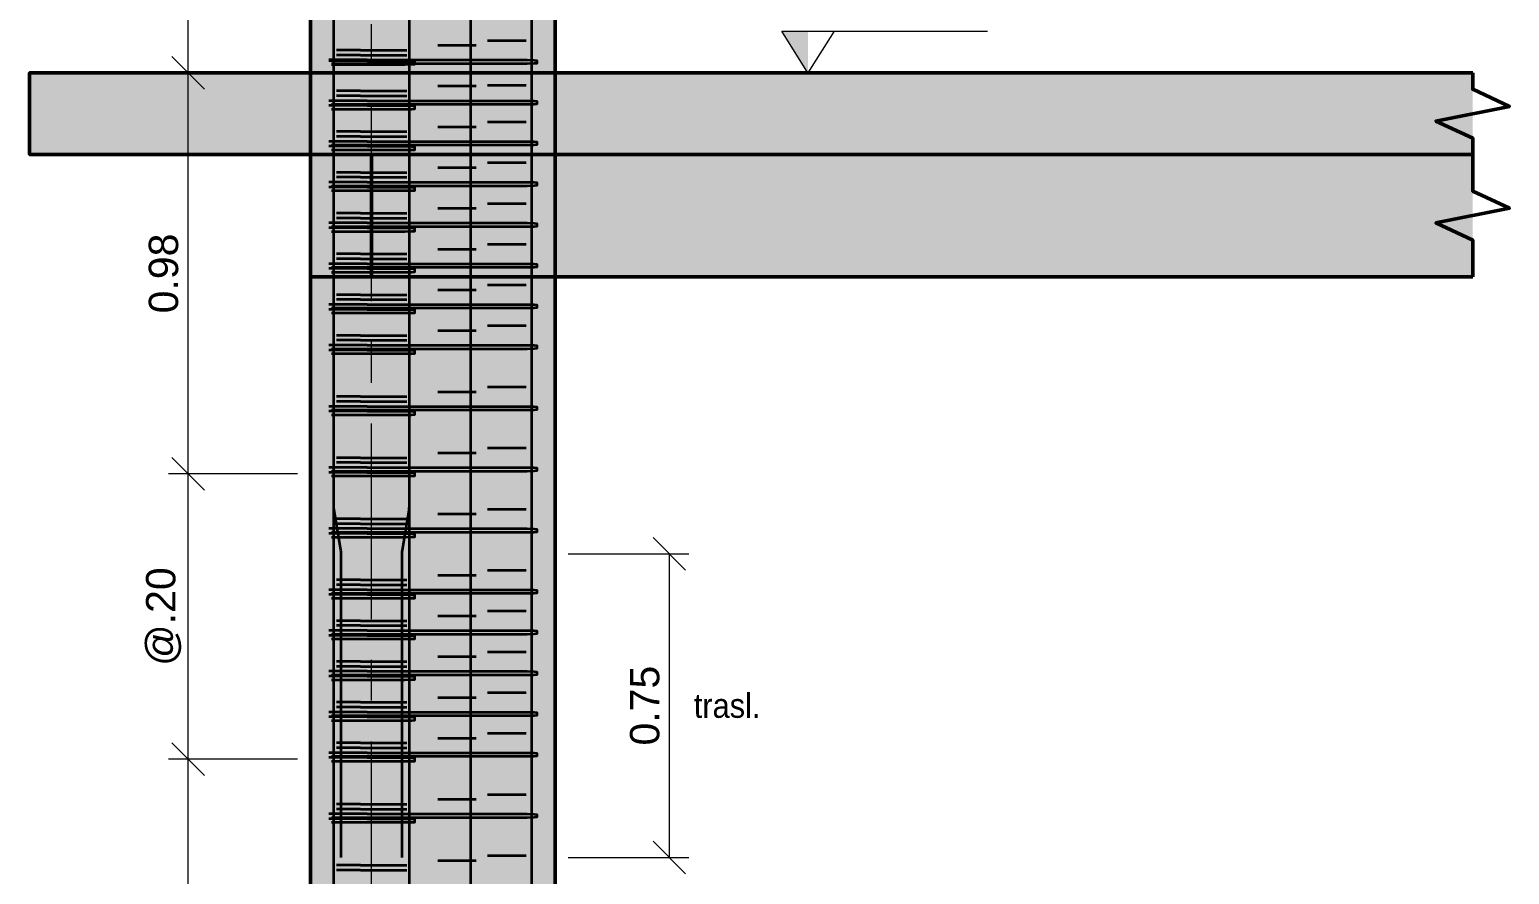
# Model space of a CAD drawing. Header units: metres. Extents: x 200 to 604, y -2 to 12.
# Drawn here: x 319.161 to 322.79, y 6.434 to 8.506 of the extents above; entities that cross this region are included whole.
import ezdxf
from ezdxf.enums import TextEntityAlignment as Align

# ---------------------------------------------------------------- set-up
doc = ezdxf.new("R2010")
doc.units = ezdxf.units.M
doc.linetypes.add('EJE40', pattern=[0.7, 0.48, -0.08, 0.06, -0.08])
for name, color, linetype, lineweight in [('E-ACERO', 1, 'Continuous', 35), ('E-ACERO-TXT', 7, 'Continuous', 18), ('E-CORTE', 7, 'Continuous', 50), ('E-CORTE-ACH', 254, 'Continuous', 0), ('E-COTA', 7, 'Continuous', 13), ('E-EJES', 1, 'Continuous', 18), ('E-NIVEL', 7, 'Continuous', 18)]:
    doc.layers.add(name, color=color, linetype=linetype, lineweight=lineweight)
doc.styles.add('ARIAL', font='arial.ttf')
doc.dimstyles.new('COTA40', dxfattribs={"dimtxt": 0.072, "dimasz": 0.048, "dimexe": 0.048, "dimexo": 0.032, "dimgap": 0.024, "dimtad": 1, "dimzin": 0, "dimdsep": 46, "dimtxsty": 'ARIAL', "dimtsz": 0.04, "dimcen": 2.5, "dimclrd": 7, "dimclre": 7, "dimclrt": 7, "dimazin": 3, "dimtfac": 1, "dimtmove": 2, "dimatfit": 3, "dimlwd": 13, "dimlwe": 13})

msp = doc.modelspace()

# ---------------------------------------------------------------- hatches: boundary and pattern name
at = {"layer": 'E-CORTE-ACH'}
for points in [[(320.45, 8.4), (320.3, 8.4), (320, 8.4), (319.85, 8.4), (319.85, 10.35), (319.85, 11), (320, 11), (320.3, 11), (320.45, 11), (320.45, 9.7)], [(319.2863, 8.2), (319.1613, 8.2), (319.1613, 8.3968), (319.1613, 8.4), (319.2863, 8.4), (322.7, 8.4), (322.7, 8.2)], [(320.45, 5.8), (320.3, 5.8), (320, 5.8), (319.85, 5.8), (319.85, 7.75), (319.85, 8.4), (320, 8.4), (320.3, 8.4), (320.45, 8.4), (320.45, 7.1)], [(319.85, 8.2), (320, 8.2), (320, 7.9), (319.85, 7.9)], [(320, 7.9), (320, 8.05), (320, 8.2), (321.45, 8.2), (322.7, 8.2), (322.7, 7.9), (321.45, 7.9)]]:
    msp.add_hatch(color=256, dxfattribs=at).paths.add_polyline_path(points)
at = {"layer": 'E-NIVEL'}
msp.add_hatch(color=7, dxfattribs=at).paths.add_polyline_path([(321.07, 8.4), (321.006, 8.5024), (321.07, 8.5024)])

# ---------------------------------------------------------------- linework, layer by layer
at = {"layer": 'E-ACERO'}
for points in [[(319.9075, 6.475), (319.9075, 7.2204), (319.9075, 7.225), (319.9075, 7.2295), (319.9075, 7.3277), (319.9075, 7.3323), (319.9075, 7.3368), (319.9075, 9.825)], [(319.9253, 6.475), (319.9253, 7.2204), (319.9251, 7.225), (319.9246, 7.2295), (319.9082, 7.3277), (319.9077, 7.3323), (319.9075, 7.3368), (319.9075, 9.825)], [(319.9253, 6.475), (319.9253, 7.2204), (319.9251, 7.225), (319.9246, 7.2295), (319.9082, 7.3277), (319.9077, 7.3323), (319.9075, 7.3368), (319.9075, 9.825)], [(319.9253, 6.475), (319.9253, 7.2204), (319.9251, 7.225), (319.9246, 7.2295), (319.9082, 7.3277), (319.9077, 7.3323), (319.9075, 7.3368), (319.9075, 9.825)], [(319.9253, 6.475), (319.9253, 7.2204), (319.9251, 7.225), (319.9246, 7.2295), (319.9082, 7.3277), (319.9077, 7.3323), (319.9075, 7.3368), (319.9075, 9.825)], [(320.0747, 6.475), (320.0747, 7.2204), (320.0749, 7.225), (320.0754, 7.2295), (320.0918, 7.3277), (320.0923, 7.3323), (320.0925, 7.3368), (320.0925, 9.825)], [(320.0747, 6.475), (320.0747, 7.2204), (320.0749, 7.225), (320.0754, 7.2295), (320.0918, 7.3277), (320.0923, 7.3323), (320.0925, 7.3368), (320.0925, 9.825)], [(320.0747, 6.475), (320.0747, 7.2204), (320.0749, 7.225), (320.0754, 7.2295), (320.0918, 7.3277), (320.0923, 7.3323), (320.0925, 7.3368), (320.0925, 9.825)], [(320.0925, 6.475), (320.0925, 7.2204), (320.0925, 7.225), (320.0925, 7.2295), (320.0925, 7.3277), (320.0925, 7.3323), (320.0925, 7.3368), (320.0925, 9.825)], [(320.0925, 6.475), (320.0925, 7.2204), (320.0925, 7.225), (320.0925, 7.2295), (320.0925, 7.3277), (320.0925, 7.3323), (320.0925, 7.3368), (320.0925, 9.825)], [(320.243, 6.475), (320.243, 7.2204), (320.243, 7.225), (320.243, 7.2295), (320.243, 7.3277), (320.243, 7.3323), (320.243, 7.3368), (320.243, 9.825)], [(320.243, 6.475), (320.243, 7.2204), (320.243, 7.225), (320.243, 7.2295), (320.243, 7.3277), (320.243, 7.3323), (320.243, 7.3368), (320.243, 9.825)], [(320.3925, 6.475), (320.3925, 7.2204), (320.3925, 7.225), (320.3925, 7.2295), (320.3925, 7.3277), (320.3925, 7.3323), (320.3925, 7.3368), (320.3925, 9.825)], [(320.3925, 6.475), (320.3925, 7.2204), (320.3925, 7.225), (320.3925, 7.2295), (320.3925, 7.3277), (320.3925, 7.3323), (320.3925, 7.3368), (320.3925, 9.825)], [(319.9192, 8.456), (319.914, 8.456)], [(319.936, 8.456), (319.9192, 8.456)], [(319.9731, 8.456), (319.936, 8.456)], [(319.9731, 8.456), (320.0269, 8.456)], [(320.0269, 8.456), (320.064, 8.456)], [(320.064, 8.456), (320.0808, 8.456)], [(320.0808, 8.456), (320.086, 8.456)], [(320.1622, 8.468), (320.216, 8.468)], [(320.216, 8.468), (320.242, 8.468)], [(320.242, 8.468), (320.2567, 8.468)], [(320.2843, 8.48), (320.3382, 8.48)], [(320.3382, 8.48), (320.3641, 8.48)], [(320.3641, 8.48), (320.3788, 8.48)], [(319.9017, 8.432), (319.8948, 8.432)], [(319.9017, 8.4298), (319.8948, 8.4298)], [(319.9065, 8.4225), (319.9013, 8.4225)], [(319.9065, 8.4202), (319.9013, 8.4202)], [(319.9095, 8.432), (319.9017, 8.432)], [(319.9095, 8.4298), (319.9017, 8.4298)], [(319.9233, 8.4225), (319.9065, 8.4225)], [(319.9233, 8.4202), (319.9065, 8.4202)], [(319.9186, 8.432), (319.9095, 8.432)], [(319.9186, 8.4298), (319.9095, 8.4298)], [(319.9192, 8.444), (319.914, 8.444)], [(319.9354, 8.432), (319.9186, 8.432)], [(319.9354, 8.4298), (319.9186, 8.4298)], [(319.936, 8.444), (319.9192, 8.444)], [(319.9604, 8.4225), (319.9233, 8.4225)], [(319.9604, 8.4202), (319.9233, 8.4202)], [(319.9893, 8.432), (319.9354, 8.432)], [(319.9893, 8.4298), (319.9354, 8.4298)], [(319.9731, 8.444), (319.936, 8.444)], [(319.9893, 8.432), (320.3814, 8.432), (320.3983, 8.4317), (320.4052, 8.4309), (320.4052, 8.4236), (320.3983, 8.4228), (320.3814, 8.4225), (319.9604, 8.4225)], [(319.9893, 8.4298), (320.0814, 8.4298), (320.0983, 8.4296), (320.1052, 8.4293), (320.1052, 8.4207), (320.0983, 8.4204), (320.0814, 8.4202), (319.9604, 8.4202)], [(319.9731, 8.444), (320.0269, 8.444)], [(320.0269, 8.444), (320.064, 8.444)], [(320.064, 8.444), (320.0808, 8.444)], [(320.0808, 8.444), (320.086, 8.444)], [(319.9192, 8.356), (319.914, 8.356)], [(319.936, 8.356), (319.9192, 8.356)], [(319.9731, 8.356), (319.936, 8.356)], [(319.9731, 8.356), (320.0269, 8.356)], [(320.0269, 8.356), (320.064, 8.356)], [(320.064, 8.356), (320.0808, 8.356)], [(320.0808, 8.356), (320.086, 8.356)], [(320.1622, 8.368), (320.216, 8.368)], [(320.216, 8.368), (320.242, 8.368)], [(320.242, 8.368), (320.2567, 8.368)], [(320.2843, 8.3702), (320.3382, 8.3702)], [(320.3382, 8.3702), (320.3641, 8.3702)], [(320.3641, 8.3702), (320.3788, 8.3702)], [(319.9017, 8.332), (319.8948, 8.332)], [(319.9017, 8.32), (319.8948, 8.32)], [(319.9065, 8.3225), (319.9013, 8.3225)], [(319.9065, 8.3105), (319.9013, 8.3105)], [(319.9095, 8.332), (319.9017, 8.332)], [(319.9095, 8.32), (319.9017, 8.32)], [(319.9233, 8.3225), (319.9065, 8.3225)], [(319.9233, 8.3105), (319.9065, 8.3105)], [(319.9186, 8.332), (319.9095, 8.332)], [(319.9186, 8.32), (319.9095, 8.32)], [(319.9192, 8.344), (319.914, 8.344)], [(319.9354, 8.332), (319.9186, 8.332)], [(319.9354, 8.32), (319.9186, 8.32)], [(319.936, 8.344), (319.9192, 8.344)], [(319.9604, 8.3225), (319.9233, 8.3225)], [(319.9604, 8.3105), (319.9233, 8.3105)], [(319.9893, 8.332), (319.9354, 8.332)], [(319.9893, 8.32), (319.9354, 8.32)], [(319.9731, 8.344), (319.936, 8.344)], [(319.9893, 8.332), (320.3814, 8.332), (320.3983, 8.3317), (320.4052, 8.3309), (320.4052, 8.3236), (320.3983, 8.3228), (320.3814, 8.3225), (319.9604, 8.3225)], [(319.9893, 8.32), (320.0814, 8.32), (320.0983, 8.3199), (320.1052, 8.3196), (320.1052, 8.3109), (320.0983, 8.3106), (320.0814, 8.3105), (319.9604, 8.3105)], [(319.9731, 8.344), (320.0269, 8.344)], [(320.0269, 8.344), (320.064, 8.344)], [(320.064, 8.344), (320.0808, 8.344)], [(320.0808, 8.344), (320.086, 8.344)], [(320.2843, 8.28), (320.3382, 8.28)], [(320.3382, 8.28), (320.3641, 8.28)], [(320.3641, 8.28), (320.3788, 8.28)], [(319.9192, 8.256), (319.914, 8.256)], [(319.9192, 8.244), (319.914, 8.244)], [(319.936, 8.256), (319.9192, 8.256)], [(319.936, 8.244), (319.9192, 8.244)], [(319.9731, 8.256), (319.936, 8.256)], [(319.9731, 8.244), (319.936, 8.244)], [(319.9731, 8.256), (320.0269, 8.256)], [(319.9731, 8.244), (320.0269, 8.244)], [(320.0269, 8.256), (320.064, 8.256)], [(320.0269, 8.244), (320.064, 8.244)], [(320.064, 8.256), (320.0808, 8.256)], [(320.064, 8.244), (320.0808, 8.244)], [(320.0808, 8.256), (320.086, 8.256)], [(320.0808, 8.244), (320.086, 8.244)], [(320.1622, 8.268), (320.216, 8.268)], [(320.216, 8.268), (320.242, 8.268)], [(320.242, 8.268), (320.2567, 8.268)], [(319.9017, 8.232), (319.8948, 8.232)], [(319.9017, 8.22), (319.8948, 8.22)], [(319.9065, 8.2225), (319.9013, 8.2225)], [(319.9065, 8.2105), (319.9013, 8.2105)], [(319.9095, 8.232), (319.9017, 8.232)], [(319.9095, 8.22), (319.9017, 8.22)], [(319.9233, 8.2225), (319.9065, 8.2225)], [(319.9233, 8.2105), (319.9065, 8.2105)], [(319.9186, 8.232), (319.9095, 8.232)], [(319.9186, 8.22), (319.9095, 8.22)], [(319.9354, 8.232), (319.9186, 8.232)], [(319.9354, 8.22), (319.9186, 8.22)], [(319.9604, 8.2225), (319.9233, 8.2225)], [(319.9604, 8.2105), (319.9233, 8.2105)], [(319.9893, 8.232), (319.9354, 8.232)], [(319.9893, 8.22), (319.9354, 8.22)], [(319.9893, 8.232), (320.3814, 8.232), (320.3983, 8.2317), (320.4052, 8.2309), (320.4052, 8.2236), (320.3983, 8.2228), (320.3814, 8.2225), (319.9604, 8.2225)], [(319.9893, 8.22), (320.0814, 8.22), (320.0983, 8.2199), (320.1052, 8.2196), (320.1052, 8.2109), (320.0983, 8.2106), (320.0814, 8.2105), (319.9604, 8.2105)], [(320.1622, 8.168), (320.216, 8.168)], [(320.216, 8.168), (320.242, 8.168)], [(320.242, 8.168), (320.2567, 8.168)], [(320.2843, 8.18), (320.3382, 8.18)], [(320.3382, 8.18), (320.3641, 8.18)], [(320.3641, 8.18), (320.3788, 8.18)], [(319.9017, 8.132), (319.8948, 8.132)], [(319.9095, 8.132), (319.9017, 8.132)], [(319.9186, 8.132), (319.9095, 8.132)], [(319.9192, 8.156), (319.914, 8.156)], [(319.9192, 8.144), (319.914, 8.144)], [(319.9354, 8.132), (319.9186, 8.132)], [(319.936, 8.156), (319.9192, 8.156)], [(319.936, 8.144), (319.9192, 8.144)], [(319.9893, 8.132), (319.9354, 8.132)], [(319.9731, 8.156), (319.936, 8.156)], [(319.9731, 8.144), (319.936, 8.144)], [(319.9893, 8.132), (320.3814, 8.132), (320.3983, 8.1317), (320.4052, 8.1309), (320.4052, 8.1236), (320.3983, 8.1228), (320.3814, 8.1225), (319.9604, 8.1225)], [(319.9731, 8.156), (320.0269, 8.156)], [(319.9731, 8.144), (320.0269, 8.144)], [(320.0269, 8.156), (320.064, 8.156)], [(320.0269, 8.144), (320.064, 8.144)], [(320.064, 8.156), (320.0808, 8.156)], [(320.064, 8.144), (320.0808, 8.144)], [(320.0808, 8.156), (320.086, 8.156)], [(320.0808, 8.144), (320.086, 8.144)], [(319.9017, 8.12), (319.8948, 8.12)], [(319.9065, 8.1225), (319.9013, 8.1225)], [(319.9065, 8.1105), (319.9013, 8.1105)], [(319.9095, 8.12), (319.9017, 8.12)], [(319.9233, 8.1225), (319.9065, 8.1225)], [(319.9233, 8.1105), (319.9065, 8.1105)], [(319.9186, 8.12), (319.9095, 8.12)], [(319.9354, 8.12), (319.9186, 8.12)], [(319.9604, 8.1225), (319.9233, 8.1225)], [(319.9604, 8.1105), (319.9233, 8.1105)], [(319.9893, 8.12), (319.9354, 8.12)], [(319.9893, 8.12), (320.0814, 8.12), (320.0983, 8.1199), (320.1052, 8.1196), (320.1052, 8.1109), (320.0983, 8.1106), (320.0814, 8.1105), (319.9604, 8.1105)], [(319.9192, 8.056), (319.914, 8.056)], [(319.936, 8.056), (319.9192, 8.056)], [(319.9731, 8.056), (319.936, 8.056)], [(319.9731, 8.056), (320.0269, 8.056)], [(320.0269, 8.056), (320.064, 8.056)], [(320.064, 8.056), (320.0808, 8.056)], [(320.0808, 8.056), (320.086, 8.056)], [(320.1622, 8.068), (320.216, 8.068)], [(320.216, 8.068), (320.242, 8.068)], [(320.242, 8.068), (320.2567, 8.068)], [(320.2843, 8.08), (320.3382, 8.08)], [(320.3382, 8.08), (320.3641, 8.08)], [(320.3641, 8.08), (320.3788, 8.08)], [(319.9017, 8.032), (319.8948, 8.032)], [(319.9017, 8.02), (319.8948, 8.02)], [(319.9065, 8.0225), (319.9013, 8.0225)], [(319.9095, 8.032), (319.9017, 8.032)], [(319.9095, 8.02), (319.9017, 8.02)], [(319.9233, 8.0225), (319.9065, 8.0225)], [(319.9186, 8.032), (319.9095, 8.032)], [(319.9186, 8.02), (319.9095, 8.02)], [(319.9192, 8.044), (319.914, 8.044)], [(319.9354, 8.032), (319.9186, 8.032)], [(319.9354, 8.02), (319.9186, 8.02)], [(319.936, 8.044), (319.9192, 8.044)], [(319.9604, 8.0225), (319.9233, 8.0225)], [(319.9893, 8.032), (319.9354, 8.032)], [(319.9893, 8.02), (319.9354, 8.02)], [(319.9731, 8.044), (319.936, 8.044)], [(319.9893, 8.032), (320.3814, 8.032), (320.3983, 8.0317), (320.4052, 8.0309), (320.4052, 8.0236), (320.3983, 8.0228), (320.3814, 8.0225), (319.9604, 8.0225)], [(319.9893, 8.02), (320.0814, 8.02), (320.0983, 8.0199), (320.1052, 8.0196), (320.1052, 8.0109), (320.0983, 8.0106), (320.0814, 8.0105), (319.9604, 8.0105)], [(319.9731, 8.044), (320.0269, 8.044)], [(320.0269, 8.044), (320.064, 8.044)], [(320.064, 8.044), (320.0808, 8.044)], [(320.0808, 8.044), (320.086, 8.044)], [(319.9065, 8.0105), (319.9013, 8.0105)], [(319.9233, 8.0105), (319.9065, 8.0105)], [(319.9604, 8.0105), (319.9233, 8.0105)], [(319.9192, 7.956), (319.914, 7.956)], [(319.936, 7.956), (319.9192, 7.956)], [(319.9731, 7.956), (319.936, 7.956)], [(319.9731, 7.956), (320.0269, 7.956)], [(320.0269, 7.956), (320.064, 7.956)], [(320.064, 7.956), (320.0808, 7.956)], [(320.0808, 7.956), (320.086, 7.956)], [(320.1622, 7.968), (320.216, 7.968)], [(320.216, 7.968), (320.242, 7.968)], [(320.242, 7.968), (320.2567, 7.968)], [(320.2843, 7.98), (320.3382, 7.98)], [(320.3382, 7.98), (320.3641, 7.98)], [(320.3641, 7.98), (320.3788, 7.98)], [(319.9017, 7.932), (319.8948, 7.932)], [(319.9017, 7.92), (319.8948, 7.92)], [(319.9065, 7.9225), (319.9013, 7.9225)], [(319.9065, 7.9105), (319.9013, 7.9105)], [(319.9095, 7.932), (319.9017, 7.932)], [(319.9095, 7.92), (319.9017, 7.92)], [(319.9233, 7.9225), (319.9065, 7.9225)], [(319.9233, 7.9105), (319.9065, 7.9105)], [(319.9186, 7.932), (319.9095, 7.932)], [(319.9186, 7.92), (319.9095, 7.92)], [(319.9192, 7.944), (319.914, 7.944)], [(319.9354, 7.932), (319.9186, 7.932)], [(319.9354, 7.92), (319.9186, 7.92)], [(319.936, 7.944), (319.9192, 7.944)], [(319.9604, 7.9225), (319.9233, 7.9225)], [(319.9604, 7.9105), (319.9233, 7.9105)], [(319.9893, 7.932), (319.9354, 7.932)], [(319.9893, 7.92), (319.9354, 7.92)], [(319.9731, 7.944), (319.936, 7.944)], [(319.9893, 7.932), (320.3814, 7.932), (320.3983, 7.9317), (320.4052, 7.9309), (320.4052, 7.9236), (320.3983, 7.9228), (320.3814, 7.9225), (319.9604, 7.9225)], [(319.9893, 7.92), (320.0814, 7.92), (320.0983, 7.9199), (320.1052, 7.9196), (320.1052, 7.9109), (320.0983, 7.9106), (320.0814, 7.9105), (319.9604, 7.9105)], [(319.9731, 7.944), (320.0269, 7.944)], [(320.0269, 7.944), (320.064, 7.944)], [(320.064, 7.944), (320.0808, 7.944)], [(320.0808, 7.944), (320.086, 7.944)], [(320.2843, 7.88), (320.3382, 7.88)], [(320.3382, 7.88), (320.3641, 7.88)], [(320.3641, 7.88), (320.3788, 7.88)], [(319.9192, 7.856), (319.914, 7.856)], [(319.9192, 7.844), (319.914, 7.844)], [(319.936, 7.856), (319.9192, 7.856)], [(319.936, 7.844), (319.9192, 7.844)], [(319.9731, 7.856), (319.936, 7.856)], [(319.9731, 7.844), (319.936, 7.844)], [(319.9731, 7.856), (320.0269, 7.856)], [(319.9731, 7.844), (320.0269, 7.844)], [(320.0269, 7.856), (320.064, 7.856)], [(320.0269, 7.844), (320.064, 7.844)], [(320.064, 7.856), (320.0808, 7.856)], [(320.064, 7.844), (320.0808, 7.844)], [(320.0808, 7.856), (320.086, 7.856)], [(320.0808, 7.844), (320.086, 7.844)], [(320.1622, 7.868), (320.216, 7.868)], [(320.216, 7.868), (320.242, 7.868)], [(320.242, 7.868), (320.2567, 7.868)], [(319.9017, 7.832), (319.8948, 7.832)], [(319.9017, 7.82), (319.8948, 7.82)], [(319.9065, 7.8225), (319.9013, 7.8225)], [(319.9065, 7.8105), (319.9013, 7.8105)], [(319.9095, 7.832), (319.9017, 7.832)], [(319.9095, 7.82), (319.9017, 7.82)], [(319.9233, 7.8225), (319.9065, 7.8225)], [(319.9233, 7.8105), (319.9065, 7.8105)], [(319.9186, 7.832), (319.9095, 7.832)], [(319.9186, 7.82), (319.9095, 7.82)], [(319.9354, 7.832), (319.9186, 7.832)], [(319.9354, 7.82), (319.9186, 7.82)], [(319.9604, 7.8225), (319.9233, 7.8225)], [(319.9604, 7.8105), (319.9233, 7.8105)], [(319.9893, 7.832), (319.9354, 7.832)], [(319.9893, 7.82), (319.9354, 7.82)], [(319.9893, 7.832), (320.3814, 7.832), (320.3983, 7.8317), (320.4052, 7.8309), (320.4052, 7.8236), (320.3983, 7.8228), (320.3814, 7.8225), (319.9604, 7.8225)], [(319.9893, 7.82), (320.0814, 7.82), (320.0983, 7.8199), (320.1052, 7.8196), (320.1052, 7.8109), (320.0983, 7.8106), (320.0814, 7.8105), (319.9604, 7.8105)], [(320.1622, 7.768), (320.216, 7.768)], [(320.216, 7.768), (320.242, 7.768)], [(320.242, 7.768), (320.2567, 7.768)], [(320.2843, 7.78), (320.3382, 7.78)], [(320.3382, 7.78), (320.3641, 7.78)], [(320.3641, 7.78), (320.3788, 7.78)], [(319.9017, 7.732), (319.8948, 7.732)], [(319.9095, 7.732), (319.9017, 7.732)], [(319.9186, 7.732), (319.9095, 7.732)], [(319.9192, 7.756), (319.914, 7.756)], [(319.9192, 7.744), (319.914, 7.744)], [(319.9354, 7.732), (319.9186, 7.732)], [(319.936, 7.756), (319.9192, 7.756)], [(319.936, 7.744), (319.9192, 7.744)], [(319.9893, 7.732), (319.9354, 7.732)], [(319.9731, 7.756), (319.936, 7.756)], [(319.9731, 7.744), (319.936, 7.744)], [(319.9893, 7.732), (320.3814, 7.732), (320.3983, 7.7317), (320.4052, 7.7309), (320.4052, 7.7236), (320.3983, 7.7228), (320.3814, 7.7225), (319.9604, 7.7225)], [(319.9731, 7.756), (320.0269, 7.756)], [(319.9731, 7.744), (320.0269, 7.744)], [(320.0269, 7.756), (320.064, 7.756)], [(320.0269, 7.744), (320.064, 7.744)], [(320.064, 7.756), (320.0808, 7.756)], [(320.064, 7.744), (320.0808, 7.744)], [(320.0808, 7.756), (320.086, 7.756)], [(320.0808, 7.744), (320.086, 7.744)], [(319.9017, 7.72), (319.8948, 7.72)], [(319.9065, 7.7225), (319.9013, 7.7225)], [(319.9065, 7.7105), (319.9013, 7.7105)], [(319.9095, 7.72), (319.9017, 7.72)], [(319.9233, 7.7225), (319.9065, 7.7225)], [(319.9233, 7.7105), (319.9065, 7.7105)], [(319.9186, 7.72), (319.9095, 7.72)], [(319.9354, 7.72), (319.9186, 7.72)], [(319.9604, 7.7225), (319.9233, 7.7225)], [(319.9604, 7.7105), (319.9233, 7.7105)], [(319.9893, 7.72), (319.9354, 7.72)], [(319.9893, 7.72), (320.0814, 7.72), (320.0983, 7.7199), (320.1052, 7.7196), (320.1052, 7.7109), (320.0983, 7.7106), (320.0814, 7.7105), (319.9604, 7.7105)], [(320.2843, 7.63), (320.3382, 7.63)], [(320.3382, 7.63), (320.3641, 7.63)], [(320.3641, 7.63), (320.3788, 7.63)], [(319.9192, 7.606), (319.914, 7.606)], [(319.9192, 7.594), (319.914, 7.594)], [(319.936, 7.606), (319.9192, 7.606)], [(319.936, 7.594), (319.9192, 7.594)], [(319.9731, 7.606), (319.936, 7.606)], [(319.9731, 7.594), (319.936, 7.594)], [(319.9731, 7.606), (320.0269, 7.606)], [(319.9731, 7.594), (320.0269, 7.594)], [(320.0269, 7.606), (320.064, 7.606)], [(320.0269, 7.594), (320.064, 7.594)], [(320.064, 7.606), (320.0808, 7.606)], [(320.064, 7.594), (320.0808, 7.594)], [(320.0808, 7.606), (320.086, 7.606)], [(320.0808, 7.594), (320.086, 7.594)], [(320.1622, 7.618), (320.216, 7.618)], [(320.216, 7.618), (320.242, 7.618)], [(320.242, 7.618), (320.2567, 7.618)], [(319.9017, 7.582), (319.8948, 7.582)], [(319.9017, 7.57), (319.8948, 7.57)], [(319.9065, 7.5725), (319.9013, 7.5725)], [(319.9065, 7.5605), (319.9013, 7.5605)], [(319.9095, 7.582), (319.9017, 7.582)], [(319.9095, 7.57), (319.9017, 7.57)], [(319.9233, 7.5725), (319.9065, 7.5725)], [(319.9233, 7.5605), (319.9065, 7.5605)], [(319.9186, 7.582), (319.9095, 7.582)], [(319.9186, 7.57), (319.9095, 7.57)], [(319.9354, 7.582), (319.9186, 7.582)], [(319.9354, 7.57), (319.9186, 7.57)], [(319.9604, 7.5725), (319.9233, 7.5725)], [(319.9604, 7.5605), (319.9233, 7.5605)], [(319.9893, 7.582), (319.9354, 7.582)], [(319.9893, 7.57), (319.9354, 7.57)], [(319.9893, 7.582), (320.3814, 7.582), (320.3983, 7.5817), (320.4052, 7.5809), (320.4052, 7.5736), (320.3983, 7.5728), (320.3814, 7.5725), (319.9604, 7.5725)], [(319.9893, 7.57), (320.0814, 7.57), (320.0983, 7.5699), (320.1052, 7.5696), (320.1052, 7.5609), (320.0983, 7.5606), (320.0814, 7.5605), (319.9604, 7.5605)], [(320.2843, 7.48), (320.3382, 7.48)], [(320.3382, 7.48), (320.3641, 7.48)], [(320.3641, 7.48), (320.3788, 7.48)], [(319.9192, 7.456), (319.914, 7.456)], [(319.9192, 7.444), (319.914, 7.444)], [(319.936, 7.456), (319.9192, 7.456)], [(319.936, 7.444), (319.9192, 7.444)], [(319.9731, 7.456), (319.936, 7.456)], [(319.9731, 7.444), (319.936, 7.444)], [(319.9731, 7.456), (320.0269, 7.456)], [(319.9731, 7.444), (320.0269, 7.444)], [(320.0269, 7.456), (320.064, 7.456)], [(320.0269, 7.444), (320.064, 7.444)], [(320.064, 7.456), (320.0808, 7.456)], [(320.064, 7.444), (320.0808, 7.444)], [(320.0808, 7.456), (320.086, 7.456)], [(320.0808, 7.444), (320.086, 7.444)], [(320.1622, 7.468), (320.216, 7.468)], [(320.216, 7.468), (320.242, 7.468)], [(320.242, 7.468), (320.2567, 7.468)], [(319.9017, 7.432), (319.8948, 7.432)], [(319.9017, 7.42), (319.8948, 7.42)], [(319.9065, 7.4225), (319.9013, 7.4225)], [(319.9065, 7.4105), (319.9013, 7.4105)], [(319.9095, 7.432), (319.9017, 7.432)], [(319.9095, 7.42), (319.9017, 7.42)], [(319.9233, 7.4225), (319.9065, 7.4225)], [(319.9233, 7.4105), (319.9065, 7.4105)], [(319.9186, 7.432), (319.9095, 7.432)], [(319.9186, 7.42), (319.9095, 7.42)], [(319.9354, 7.432), (319.9186, 7.432)], [(319.9354, 7.42), (319.9186, 7.42)], [(319.9604, 7.4225), (319.9233, 7.4225)], [(319.9604, 7.4105), (319.9233, 7.4105)], [(319.9893, 7.432), (319.9354, 7.432)], [(319.9893, 7.42), (319.9354, 7.42)], [(319.9893, 7.432), (320.3814, 7.432), (320.3983, 7.4317), (320.4052, 7.4309), (320.4052, 7.4236), (320.3983, 7.4228), (320.3814, 7.4225), (319.9604, 7.4225)], [(319.9893, 7.42), (320.0814, 7.42), (320.0983, 7.4199), (320.1052, 7.4196), (320.1052, 7.4109), (320.0983, 7.4106), (320.0814, 7.4105), (319.9604, 7.4105)], [(320.2843, 7.33), (320.3382, 7.33)], [(320.3382, 7.33), (320.3641, 7.33)], [(320.3641, 7.33), (320.3788, 7.33)], [(319.9192, 7.306), (319.914, 7.306)], [(319.9192, 7.294), (319.914, 7.294)], [(319.936, 7.306), (319.9192, 7.306)], [(319.936, 7.294), (319.9192, 7.294)], [(319.9731, 7.306), (319.936, 7.306)], [(319.9731, 7.294), (319.936, 7.294)], [(319.9731, 7.306), (320.0269, 7.306)], [(319.9731, 7.294), (320.0269, 7.294)], [(320.0269, 7.306), (320.064, 7.306)], [(320.0269, 7.294), (320.064, 7.294)], [(320.064, 7.306), (320.0808, 7.306)], [(320.064, 7.294), (320.0808, 7.294)], [(320.0808, 7.306), (320.086, 7.306)], [(320.0808, 7.294), (320.086, 7.294)], [(320.1622, 7.318), (320.216, 7.318)], [(320.216, 7.318), (320.242, 7.318)], [(320.242, 7.318), (320.2567, 7.318)], [(319.9017, 7.282), (319.8948, 7.282)], [(319.9017, 7.27), (319.8948, 7.27)], [(319.9065, 7.2725), (319.9013, 7.2725)], [(319.9065, 7.2605), (319.9013, 7.2605)], [(319.9095, 7.282), (319.9017, 7.282)], [(319.9095, 7.27), (319.9017, 7.27)], [(319.9233, 7.2725), (319.9065, 7.2725)], [(319.9233, 7.2605), (319.9065, 7.2605)], [(319.9186, 7.282), (319.9095, 7.282)], [(319.9186, 7.27), (319.9095, 7.27)], [(319.9354, 7.282), (319.9186, 7.282)], [(319.9354, 7.27), (319.9186, 7.27)], [(319.9604, 7.2725), (319.9233, 7.2725)], [(319.9604, 7.2605), (319.9233, 7.2605)], [(319.9893, 7.282), (319.9354, 7.282)], [(319.9893, 7.27), (319.9354, 7.27)], [(319.9893, 7.282), (320.3814, 7.282), (320.3983, 7.2817), (320.4052, 7.2809), (320.4052, 7.2736), (320.3983, 7.2728), (320.3814, 7.2725), (319.9604, 7.2725)], [(319.9893, 7.27), (320.0814, 7.27), (320.0983, 7.2699), (320.1052, 7.2696), (320.1052, 7.2609), (320.0983, 7.2606), (320.0814, 7.2605), (319.9604, 7.2605)], [(319.9075, 3.875), (319.9075, 4.6204), (319.9075, 4.625), (319.9075, 4.6295), (319.9075, 4.7277), (319.9075, 4.7323), (319.9075, 4.7368), (319.9075, 7.225)], [(319.9253, 3.875), (319.9253, 4.6204), (319.9251, 4.625), (319.9246, 4.6295), (319.9082, 4.7277), (319.9077, 4.7323), (319.9075, 4.7368), (319.9075, 7.225)], [(319.9253, 3.875), (319.9253, 4.6204), (319.9251, 4.625), (319.9246, 4.6295), (319.9082, 4.7277), (319.9077, 4.7323), (319.9075, 4.7368), (319.9075, 7.225)], [(319.9253, 3.875), (319.9253, 4.6204), (319.9251, 4.625), (319.9246, 4.6295), (319.9082, 4.7277), (319.9077, 4.7323), (319.9075, 4.7368), (319.9075, 7.225)], [(319.9253, 3.875), (319.9253, 4.6204), (319.9251, 4.625), (319.9246, 4.6295), (319.9082, 4.7277), (319.9077, 4.7323), (319.9075, 4.7368), (319.9075, 7.225)], [(320.0747, 3.875), (320.0747, 4.6204), (320.0749, 4.625), (320.0754, 4.6295), (320.0918, 4.7277), (320.0923, 4.7323), (320.0925, 4.7368), (320.0925, 7.225)], [(320.0747, 3.875), (320.0747, 4.6204), (320.0749, 4.625), (320.0754, 4.6295), (320.0918, 4.7277), (320.0923, 4.7323), (320.0925, 4.7368), (320.0925, 7.225)], [(320.0747, 3.875), (320.0747, 4.6204), (320.0749, 4.625), (320.0754, 4.6295), (320.0918, 4.7277), (320.0923, 4.7323), (320.0925, 4.7368), (320.0925, 7.225)], [(320.0925, 3.875), (320.0925, 4.6204), (320.0925, 4.625), (320.0925, 4.6295), (320.0925, 4.7277), (320.0925, 4.7323), (320.0925, 4.7368), (320.0925, 7.225)], [(320.0925, 3.875), (320.0925, 4.6204), (320.0925, 4.625), (320.0925, 4.6295), (320.0925, 4.7277), (320.0925, 4.7323), (320.0925, 4.7368), (320.0925, 7.225)], [(320.243, 3.875), (320.243, 4.6204), (320.243, 4.625), (320.243, 4.6295), (320.243, 4.7277), (320.243, 4.7323), (320.243, 4.7368), (320.243, 7.225)], [(320.243, 3.875), (320.243, 4.6204), (320.243, 4.625), (320.243, 4.6295), (320.243, 4.7277), (320.243, 4.7323), (320.243, 4.7368), (320.243, 7.225)], [(320.3925, 3.875), (320.3925, 4.6204), (320.3925, 4.625), (320.3925, 4.6295), (320.3925, 4.7277), (320.3925, 4.7323), (320.3925, 4.7368), (320.3925, 7.225)], [(320.3925, 3.875), (320.3925, 4.6204), (320.3925, 4.625), (320.3925, 4.6295), (320.3925, 4.7277), (320.3925, 4.7323), (320.3925, 4.7368), (320.3925, 7.225)], [(319.9192, 7.156), (319.914, 7.156)], [(319.936, 7.156), (319.9192, 7.156)], [(319.9731, 7.156), (319.936, 7.156)], [(319.9731, 7.156), (320.0269, 7.156)], [(320.0269, 7.156), (320.064, 7.156)], [(320.064, 7.156), (320.0808, 7.156)], [(320.0808, 7.156), (320.086, 7.156)], [(320.1622, 7.168), (320.216, 7.168)], [(320.216, 7.168), (320.242, 7.168)], [(320.242, 7.168), (320.2567, 7.168)], [(320.2843, 7.18), (320.3382, 7.18)], [(320.3382, 7.18), (320.3641, 7.18)], [(320.3641, 7.18), (320.3788, 7.18)], [(319.9017, 7.132), (319.8948, 7.132)], [(319.9017, 7.12), (319.8948, 7.12)], [(319.9065, 7.1225), (319.9013, 7.1225)], [(319.9095, 7.132), (319.9017, 7.132)], [(319.9095, 7.12), (319.9017, 7.12)], [(319.9233, 7.1225), (319.9065, 7.1225)], [(319.9186, 7.132), (319.9095, 7.132)], [(319.9186, 7.12), (319.9095, 7.12)], [(319.9192, 7.144), (319.914, 7.144)], [(319.9354, 7.132), (319.9186, 7.132)], [(319.9354, 7.12), (319.9186, 7.12)], [(319.936, 7.144), (319.9192, 7.144)], [(319.9604, 7.1225), (319.9233, 7.1225)], [(319.9893, 7.132), (319.9354, 7.132)], [(319.9893, 7.12), (319.9354, 7.12)], [(319.9731, 7.144), (319.936, 7.144)], [(319.9893, 7.132), (320.3814, 7.132), (320.3983, 7.1317), (320.4052, 7.1309), (320.4052, 7.1236), (320.3983, 7.1228), (320.3814, 7.1225), (319.9604, 7.1225)], [(319.9893, 7.12), (320.0814, 7.12), (320.0983, 7.1199), (320.1052, 7.1196), (320.1052, 7.1109), (320.0983, 7.1106), (320.0814, 7.1105), (319.9604, 7.1105)], [(319.9731, 7.144), (320.0269, 7.144)], [(320.0269, 7.144), (320.064, 7.144)], [(320.064, 7.144), (320.0808, 7.144)], [(320.0808, 7.144), (320.086, 7.144)], [(319.9065, 7.1105), (319.9013, 7.1105)], [(319.9233, 7.1105), (319.9065, 7.1105)], [(319.9604, 7.1105), (319.9233, 7.1105)], [(320.2843, 7.08), (320.3382, 7.08)], [(320.3382, 7.08), (320.3641, 7.08)], [(320.3641, 7.08), (320.3788, 7.08)], [(319.9192, 7.056), (319.914, 7.056)], [(319.9192, 7.044), (319.914, 7.044)], [(319.936, 7.056), (319.9192, 7.056)], [(319.936, 7.044), (319.9192, 7.044)], [(319.9731, 7.056), (319.936, 7.056)], [(319.9731, 7.044), (319.936, 7.044)], [(319.9731, 7.056), (320.0269, 7.056)], [(319.9731, 7.044), (320.0269, 7.044)], [(320.0269, 7.056), (320.064, 7.056)], [(320.0269, 7.044), (320.064, 7.044)], [(320.064, 7.056), (320.0808, 7.056)], [(320.064, 7.044), (320.0808, 7.044)], [(320.0808, 7.056), (320.086, 7.056)], [(320.0808, 7.044), (320.086, 7.044)], [(320.1622, 7.068), (320.216, 7.068)], [(320.216, 7.068), (320.242, 7.068)], [(320.242, 7.068), (320.2567, 7.068)], [(319.9017, 7.032), (319.8948, 7.032)], [(319.9017, 7.02), (319.8948, 7.02)], [(319.9065, 7.0225), (319.9013, 7.0225)], [(319.9065, 7.0105), (319.9013, 7.0105)], [(319.9095, 7.032), (319.9017, 7.032)], [(319.9095, 7.02), (319.9017, 7.02)], [(319.9233, 7.0225), (319.9065, 7.0225)], [(319.9233, 7.0105), (319.9065, 7.0105)], [(319.9186, 7.032), (319.9095, 7.032)], [(319.9186, 7.02), (319.9095, 7.02)], [(319.9354, 7.032), (319.9186, 7.032)], [(319.9354, 7.02), (319.9186, 7.02)], [(319.9604, 7.0225), (319.9233, 7.0225)], [(319.9604, 7.0105), (319.9233, 7.0105)], [(319.9893, 7.032), (319.9354, 7.032)], [(319.9893, 7.02), (319.9354, 7.02)], [(319.9893, 7.032), (320.3814, 7.032), (320.3983, 7.0317), (320.4052, 7.0309), (320.4052, 7.0236), (320.3983, 7.0228), (320.3814, 7.0225), (319.9604, 7.0225)], [(319.9893, 7.02), (320.0814, 7.02), (320.0983, 7.0199), (320.1052, 7.0196), (320.1052, 7.0109), (320.0983, 7.0106), (320.0814, 7.0105), (319.9604, 7.0105)], [(320.1622, 6.968), (320.216, 6.968)], [(320.216, 6.968), (320.242, 6.968)], [(320.242, 6.968), (320.2567, 6.968)], [(320.2843, 6.98), (320.3382, 6.98)], [(320.3382, 6.98), (320.3641, 6.98)], [(320.3641, 6.98), (320.3788, 6.98)], [(319.9017, 6.932), (319.8948, 6.932)], [(319.9095, 6.932), (319.9017, 6.932)], [(319.9186, 6.932), (319.9095, 6.932)], [(319.9192, 6.956), (319.914, 6.956)], [(319.9192, 6.944), (319.914, 6.944)], [(319.9354, 6.932), (319.9186, 6.932)], [(319.936, 6.956), (319.9192, 6.956)], [(319.936, 6.944), (319.9192, 6.944)], [(319.9893, 6.932), (319.9354, 6.932)], [(319.9731, 6.956), (319.936, 6.956)], [(319.9731, 6.944), (319.936, 6.944)], [(319.9893, 6.932), (320.3814, 6.932), (320.3983, 6.9317), (320.4052, 6.9309), (320.4052, 6.9236), (320.3983, 6.9228), (320.3814, 6.9225), (319.9604, 6.9225)], [(319.9731, 6.956), (320.0269, 6.956)], [(319.9731, 6.944), (320.0269, 6.944)], [(320.0269, 6.956), (320.064, 6.956)], [(320.0269, 6.944), (320.064, 6.944)], [(320.064, 6.956), (320.0808, 6.956)], [(320.064, 6.944), (320.0808, 6.944)], [(320.0808, 6.956), (320.086, 6.956)], [(320.0808, 6.944), (320.086, 6.944)], [(319.9017, 6.92), (319.8948, 6.92)], [(319.9065, 6.9225), (319.9013, 6.9225)], [(319.9065, 6.9105), (319.9013, 6.9105)], [(319.9095, 6.92), (319.9017, 6.92)], [(319.9233, 6.9225), (319.9065, 6.9225)], [(319.9233, 6.9105), (319.9065, 6.9105)], [(319.9186, 6.92), (319.9095, 6.92)], [(319.9354, 6.92), (319.9186, 6.92)], [(319.9604, 6.9225), (319.9233, 6.9225)], [(319.9604, 6.9105), (319.9233, 6.9105)], [(319.9893, 6.92), (319.9354, 6.92)], [(319.9893, 6.92), (320.0814, 6.92), (320.0983, 6.9199), (320.1052, 6.9196), (320.1052, 6.9109), (320.0983, 6.9106), (320.0814, 6.9105), (319.9604, 6.9105)], [(320.1622, 6.868), (320.216, 6.868)], [(320.216, 6.868), (320.242, 6.868)], [(320.242, 6.868), (320.2567, 6.868)], [(320.2843, 6.88), (320.3382, 6.88)], [(320.3382, 6.88), (320.3641, 6.88)], [(320.3641, 6.88), (320.3788, 6.88)], [(319.9017, 6.832), (319.8948, 6.832)], [(319.9065, 6.8225), (319.9013, 6.8225)], [(319.9095, 6.832), (319.9017, 6.832)], [(319.9233, 6.8225), (319.9065, 6.8225)], [(319.9186, 6.832), (319.9095, 6.832)], [(319.9192, 6.856), (319.914, 6.856)], [(319.9192, 6.844), (319.914, 6.844)], [(319.9354, 6.832), (319.9186, 6.832)], [(319.936, 6.856), (319.9192, 6.856)], [(319.936, 6.844), (319.9192, 6.844)], [(319.9604, 6.8225), (319.9233, 6.8225)], [(319.9893, 6.832), (319.9354, 6.832)], [(319.9731, 6.856), (319.936, 6.856)], [(319.9731, 6.844), (319.936, 6.844)], [(319.9893, 6.832), (320.3814, 6.832), (320.3983, 6.8317), (320.4052, 6.8309), (320.4052, 6.8236), (320.3983, 6.8228), (320.3814, 6.8225), (319.9604, 6.8225)], [(319.9731, 6.856), (320.0269, 6.856)], [(319.9731, 6.844), (320.0269, 6.844)], [(320.0269, 6.856), (320.064, 6.856)], [(320.0269, 6.844), (320.064, 6.844)], [(320.064, 6.856), (320.0808, 6.856)], [(320.064, 6.844), (320.0808, 6.844)], [(320.0808, 6.856), (320.086, 6.856)], [(320.0808, 6.844), (320.086, 6.844)], [(319.9017, 6.82), (319.8948, 6.82)], [(319.9065, 6.8105), (319.9013, 6.8105)], [(319.9095, 6.82), (319.9017, 6.82)], [(319.9233, 6.8105), (319.9065, 6.8105)], [(319.9186, 6.82), (319.9095, 6.82)], [(319.9354, 6.82), (319.9186, 6.82)], [(319.9604, 6.8105), (319.9233, 6.8105)], [(319.9893, 6.82), (319.9354, 6.82)], [(319.9893, 6.82), (320.0814, 6.82), (320.0983, 6.8199), (320.1052, 6.8196), (320.1052, 6.8109), (320.0983, 6.8106), (320.0814, 6.8105), (319.9604, 6.8105)], [(319.9192, 6.756), (319.914, 6.756)], [(319.936, 6.756), (319.9192, 6.756)], [(319.9731, 6.756), (319.936, 6.756)], [(319.9731, 6.756), (320.0269, 6.756)], [(320.0269, 6.756), (320.064, 6.756)], [(320.064, 6.756), (320.0808, 6.756)], [(320.0808, 6.756), (320.086, 6.756)], [(320.1622, 6.768), (320.216, 6.768)], [(320.216, 6.768), (320.242, 6.768)], [(320.242, 6.768), (320.2567, 6.768)], [(320.2843, 6.78), (320.3382, 6.78)], [(320.3382, 6.78), (320.3641, 6.78)], [(320.3641, 6.78), (320.3788, 6.78)], [(319.9017, 6.732), (319.8948, 6.732)], [(319.9017, 6.72), (319.8948, 6.72)], [(319.9065, 6.7225), (319.9013, 6.7225)], [(319.9095, 6.732), (319.9017, 6.732)], [(319.9095, 6.72), (319.9017, 6.72)], [(319.9233, 6.7225), (319.9065, 6.7225)], [(319.9186, 6.732), (319.9095, 6.732)], [(319.9186, 6.72), (319.9095, 6.72)], [(319.9192, 6.744), (319.914, 6.744)], [(319.9354, 6.732), (319.9186, 6.732)], [(319.9354, 6.72), (319.9186, 6.72)], [(319.936, 6.744), (319.9192, 6.744)], [(319.9604, 6.7225), (319.9233, 6.7225)], [(319.9893, 6.732), (319.9354, 6.732)], [(319.9893, 6.72), (319.9354, 6.72)], [(319.9731, 6.744), (319.936, 6.744)], [(319.9893, 6.732), (320.3814, 6.732), (320.3983, 6.7317), (320.4052, 6.7309), (320.4052, 6.7236), (320.3983, 6.7228), (320.3814, 6.7225), (319.9604, 6.7225)], [(319.9893, 6.72), (320.0814, 6.72), (320.0983, 6.7199), (320.1052, 6.7196), (320.1052, 6.7109), (320.0983, 6.7106), (320.0814, 6.7105), (319.9604, 6.7105)], [(319.9731, 6.744), (320.0269, 6.744)], [(320.0269, 6.744), (320.064, 6.744)], [(320.064, 6.744), (320.0808, 6.744)], [(320.0808, 6.744), (320.086, 6.744)], [(319.9065, 6.7105), (319.9013, 6.7105)], [(319.9233, 6.7105), (319.9065, 6.7105)], [(319.9604, 6.7105), (319.9233, 6.7105)], [(319.9192, 6.606), (319.914, 6.606)], [(319.936, 6.606), (319.9192, 6.606)], [(319.9731, 6.606), (319.936, 6.606)], [(319.9731, 6.606), (320.0269, 6.606)], [(320.0269, 6.606), (320.064, 6.606)], [(320.064, 6.606), (320.0808, 6.606)], [(320.0808, 6.606), (320.086, 6.606)], [(320.1622, 6.618), (320.216, 6.618)], [(320.216, 6.618), (320.242, 6.618)], [(320.242, 6.618), (320.2567, 6.618)], [(320.2843, 6.63), (320.3382, 6.63)], [(320.3382, 6.63), (320.3641, 6.63)], [(320.3641, 6.63), (320.3788, 6.63)], [(319.9017, 6.582), (319.8948, 6.582)], [(319.9017, 6.57), (319.8948, 6.57)], [(319.9065, 6.5725), (319.9013, 6.5725)], [(319.9095, 6.582), (319.9017, 6.582)], [(319.9095, 6.57), (319.9017, 6.57)], [(319.9233, 6.5725), (319.9065, 6.5725)], [(319.9186, 6.582), (319.9095, 6.582)], [(319.9186, 6.57), (319.9095, 6.57)], [(319.9192, 6.594), (319.914, 6.594)], [(319.9354, 6.582), (319.9186, 6.582)], [(319.9354, 6.57), (319.9186, 6.57)], [(319.936, 6.594), (319.9192, 6.594)], [(319.9604, 6.5725), (319.9233, 6.5725)], [(319.9893, 6.582), (319.9354, 6.582)], [(319.9893, 6.57), (319.9354, 6.57)], [(319.9731, 6.594), (319.936, 6.594)], [(319.9893, 6.582), (320.3814, 6.582), (320.3983, 6.5817), (320.4052, 6.5809), (320.4052, 6.5736), (320.3983, 6.5728), (320.3814, 6.5725), (319.9604, 6.5725)], [(319.9893, 6.57), (320.0814, 6.57), (320.0983, 6.5699), (320.1052, 6.5696), (320.1052, 6.5609), (320.0983, 6.5606), (320.0814, 6.5605), (319.9604, 6.5605)], [(319.9731, 6.594), (320.0269, 6.594)], [(320.0269, 6.594), (320.064, 6.594)], [(320.064, 6.594), (320.0808, 6.594)], [(320.0808, 6.594), (320.086, 6.594)], [(319.9065, 6.5605), (319.9013, 6.5605)], [(319.9233, 6.5605), (319.9065, 6.5605)], [(319.9604, 6.5605), (319.9233, 6.5605)], [(320.1622, 6.468), (320.216, 6.468)], [(320.216, 6.468), (320.242, 6.468)], [(320.242, 6.468), (320.2567, 6.468)], [(320.2843, 6.48), (320.3382, 6.48)], [(320.3382, 6.48), (320.3641, 6.48)], [(320.3641, 6.48), (320.3788, 6.48)], [(319.9192, 6.456), (319.914, 6.456)], [(319.9192, 6.444), (319.914, 6.444)], [(319.936, 6.456), (319.9192, 6.456)], [(319.936, 6.444), (319.9192, 6.444)], [(319.9731, 6.456), (319.936, 6.456)], [(319.9731, 6.444), (319.936, 6.444)], [(319.9731, 6.456), (320.0269, 6.456)], [(319.9731, 6.444), (320.0269, 6.444)], [(320.0269, 6.456), (320.064, 6.456)], [(320.0269, 6.444), (320.064, 6.444)], [(320.064, 6.456), (320.0808, 6.456)], [(320.064, 6.444), (320.0808, 6.444)], [(320.0808, 6.456), (320.086, 6.456)], [(320.0808, 6.444), (320.086, 6.444)]]:
    msp.add_lwpolyline(points, dxfattribs=at)
at = {"layer": 'E-CORTE'}
for points in [[(320.45, 8.4), (320.3, 8.4), (320, 8.4), (319.85, 8.4), (319.85, 10.35), (319.85, 11), (320, 11), (320.3, 11), (320.45, 11), (320.45, 9.7), (320.45, 8.4)], [(319.2863, 8.2), (319.1613, 8.2), (319.1613, 8.3968), (319.1613, 8.4), (319.2863, 8.4), (322.6999, 8.4)], [(320.45, 5.8), (320.3, 5.8), (320, 5.8), (319.85, 5.8), (319.85, 7.75), (319.85, 8.4), (320, 8.4), (320.3, 8.4), (320.45, 8.4), (320.45, 7.1), (320.45, 5.8)], [(322.6999, 8.4), (322.6999, 8.36), (322.7899, 8.318), (322.6099, 8.282), (322.6999, 8.24), (322.6999, 8.2)], [(322.6999, 8.2), (319.2863, 8.2)], [(319.85, 8.2), (320, 8.2), (320, 7.9), (319.85, 7.9), (319.85, 8.2)], [(320, 7.9), (320, 8.05), (320, 8.2), (321.45, 8.2), (322.6999, 8.2)], [(322.6999, 8.2), (322.6999, 8.11), (322.7899, 8.068), (322.6099, 8.032), (322.6999, 7.99), (322.6999, 7.9)], [(322.6999, 7.9), (321.45, 7.9), (320, 7.9)]]:
    msp.add_lwpolyline(points, dxfattribs=at)
at = {"layer": 'E-EJES', "linetype": 'EJE40'}
msp.add_line((320, -2.3), (320, 11.7), dxfattribs=at)
at = {"layer": 'E-NIVEL'}
msp.add_line((321.006, 8.5024), (321.51, 8.5024), dxfattribs=at)
msp.add_lwpolyline([(321.07, 8.4), (321.006, 8.5024), (321.134, 8.5024)], close=True, dxfattribs=at)

# ---------------------------------------------------------------- texts
at = {"layer": 'E-ACERO-TXT', "style": 'ARIAL', "width": 0.9}
msp.add_text('trasl.', height=0.06, dxfattribs=at).set_placement((320.79, 6.8477), align=Align.MIDDLE_LEFT)

# ---------------------------------------------------------------- dimensions: what is measured, and where the dimension line sits
at = {"layer": 'E-COTA'}
for base, p1, p2, text in [((319.55, 8.4), (319.85, 8.4), (319.85, 9.3161), '0.92'), ((319.55, 7.4161), (319.85, 7.4161), (319.85, 8.4), '0.98'), ((319.55, 6.7161), (319.85, 6.7161), (319.85, 7.4161), '@.20'), ((320.73, 6.475), (320.45, 6.475), (320.45, 7.2204), '0.75'), ((319.55, 5.8), (319.85, 5.8), (319.85, 6.7161), '0.92')]:
    msp.add_linear_dim(base=base, p1=p1, p2=p2, angle=90, text=text, dimstyle='COTA40', override={"dimdec": 2}, dxfattribs=at).render()

doc.saveas('drawing.dxf')
